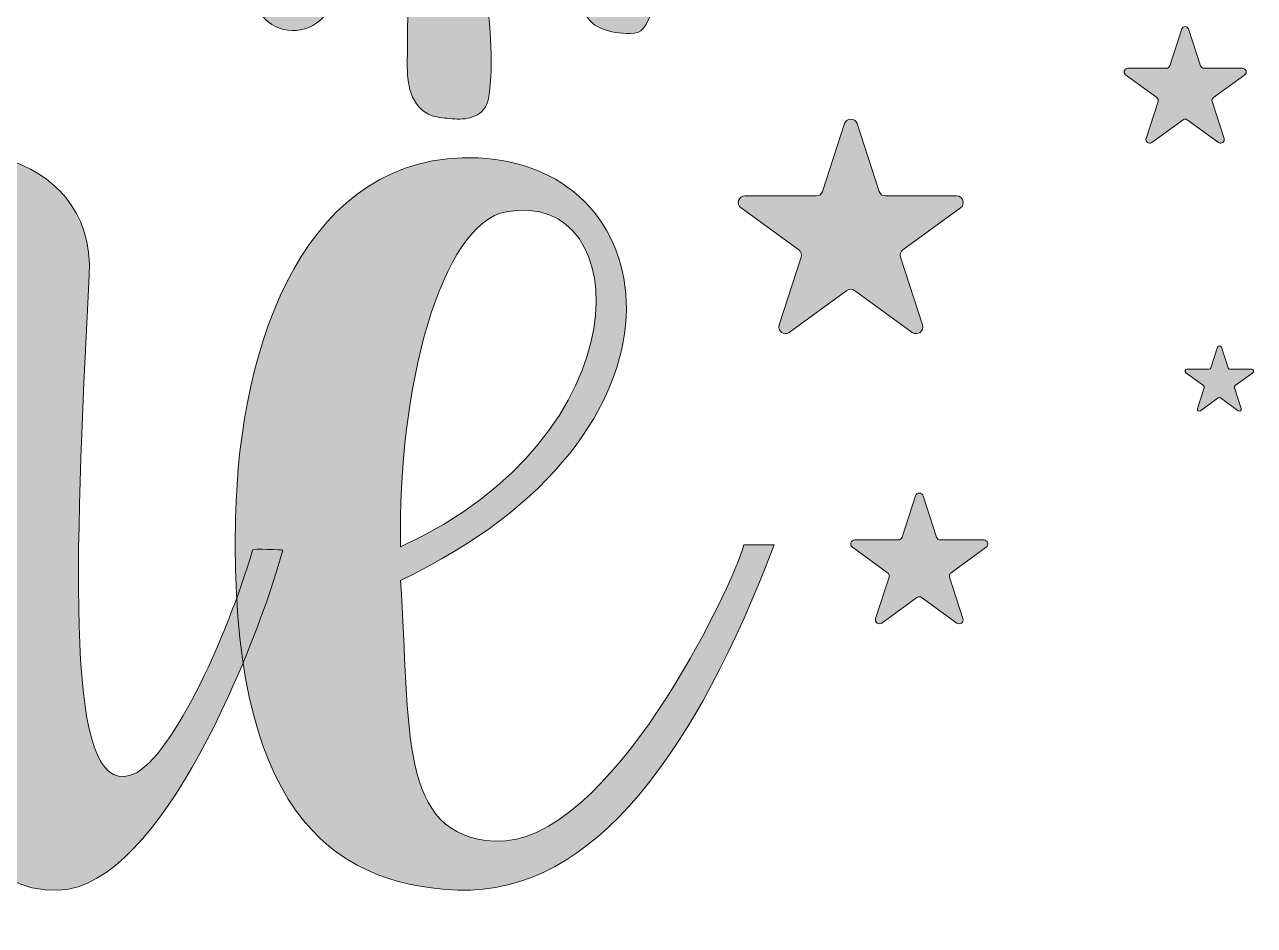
# Model space of a CAD drawing. Header units: inches. Extents: x 96 to 933, y -888 to -193.
# Drawn here: x 641.6 to 888.2, y -844.7 to -664.1 of the extents above; entities that cross this region are included whole.
import ezdxf

# ---------------------------------------------------------------- set-up
doc = ezdxf.new("R2010")
doc.units = ezdxf.units.IN
doc.header["$MEASUREMENT"] = 0
doc.layers.add('Layer 1', color=7, linetype='Continuous')

# ---------------------------------------------------------------- blocks, each defined once
blk = doc.blocks.new('block 5')
at = {"layer": 'Layer 1', "true_color": 0x2a4f7b}
h = blk.add_hatch(color=167, dxfattribs=at)
h.dxf.hatch_style = 2
edge = h.paths.add_edge_path()
edge.add_spline(control_points=[(586.71, -703.63), (586.03, -735.36), (587.38, -713.42), (585.7, -781.6), (589.75, -757.3), (597.51, -709.37), (612.02, -694.85), (622.15, -684.73), (655.91, -688.1), (654.56, -714.43), (651.52, -773.84), (649.83, -818.4), (662.66, -814.68), (670.42, -812.66), (682.24, -787), (687.3, -769.45), (687.3, -769.11), (693.38, -769.45), (693.38, -769.45), (688.31, -788.02), (669.07, -836.96), (648.48, -837.64), (617.76, -838.99), (618.1, -777.89), (622.49, -710.38), (623.16, -700.59), (611.01, -698.23), (602.57, -731.65), (592.45, -769.11), (591.77, -796.46), (584.01, -831.22), (584.01, -831.22), (584.01, -831.56), (584.01, -831.56), (583.67, -844.73), (552.95, -832.91), (552.28, -825.49), (552.95, -804.56), (550.93, -713.08), (552.28, -690.8), (552.62, -684.73), (587.04, -691.14), (586.71, -703.63)], knot_values=[0, 0, 0, 0, 1, 1, 1, 2, 2, 2, 3, 3, 3, 4, 4, 4, 5, 5, 5, 6, 6, 6, 7, 7, 7, 8, 8, 8, 9, 9, 9, 10, 10, 10, 11, 11, 11, 12, 12, 12, 13, 13, 13, 14, 14, 14, 14], degree=3, periodic=1)
h = blk.add_hatch(color=167, dxfattribs=at)
h.dxf.hatch_style = 2
edge = h.paths.add_edge_path()
edge.add_spline(control_points=[(785.86, -768.44), (785.86, -768.44), (791.94, -768.44), (791.94, -768.44), (776.41, -808.95), (756.16, -838.65), (728.47, -837.64), (702.48, -836.63), (682.57, -820.76), (683.92, -763.04), (684.59, -727.6), (698.1, -689.45), (732.53, -690.8), (770.67, -692.49), (778.77, -746.16), (717, -775.53), (719.02, -805.23), (716.32, -826.84), (735.9, -827.85), (758.85, -828.86), (783.5, -776.88), (785.86, -768.44)], knot_values=[0, 0, 0, 0, 1, 1, 1, 2, 2, 2, 3, 3, 3, 4, 4, 4, 5, 5, 5, 6, 6, 6, 7, 7, 7, 7], degree=3, periodic=1)
edge = h.paths.add_edge_path()
edge.add_spline(control_points=[(717, -768.78), (765.94, -746.5), (764.26, -696.88), (738.27, -701.6), (725.1, -703.97), (716.32, -737.05), (717, -768.78)], knot_values=[0, 0, 0, 0, 1, 1, 1, 2, 2, 2, 2], degree=3, periodic=1)
at = {"layer": 'Layer 1', "lineweight": 0}
for points, knots in [([(586.71, -703.63), (586.03, -735.36), (587.38, -713.42), (585.7, -781.6), (589.75, -757.3), (597.51, -709.37), (612.02, -694.85), (622.15, -684.73), (655.91, -688.1), (654.56, -714.43), (651.52, -773.84), (649.83, -818.4), (662.66, -814.68), (670.42, -812.66), (682.24, -787), (687.3, -769.45), (687.3, -769.11), (693.38, -769.45), (693.38, -769.45), (688.31, -788.02), (669.07, -836.96), (648.48, -837.64), (617.76, -838.99), (618.1, -777.89), (622.49, -710.38), (623.16, -700.59), (611.01, -698.23), (602.57, -731.65), (592.45, -769.11), (591.77, -796.46), (584.01, -831.22), (584.01, -831.22), (584.01, -831.56), (584.01, -831.56), (583.67, -844.73), (552.95, -832.91), (552.28, -825.49), (552.95, -804.56), (550.93, -713.08), (552.28, -690.8), (552.62, -684.73), (587.04, -691.14), (586.71, -703.63)], [0, 0, 0, 0, 1, 1, 1, 2, 2, 2, 3, 3, 3, 4, 4, 4, 5, 5, 5, 6, 6, 6, 7, 7, 7, 8, 8, 8, 9, 9, 9, 10, 10, 10, 11, 11, 11, 12, 12, 12, 13, 13, 13, 14, 14, 14, 14]), ([(785.86, -768.44), (785.86, -768.44), (791.94, -768.44), (791.94, -768.44), (776.41, -808.95), (756.16, -838.65), (728.47, -837.64), (702.48, -836.63), (682.57, -820.76), (683.92, -763.04), (684.59, -727.6), (698.1, -689.45), (732.53, -690.8), (770.67, -692.49), (778.77, -746.16), (717, -775.53), (719.02, -805.23), (716.32, -826.84), (735.9, -827.85), (758.85, -828.86), (783.5, -776.88), (785.86, -768.44)], [0, 0, 0, 0, 1, 1, 1, 2, 2, 2, 3, 3, 3, 4, 4, 4, 5, 5, 5, 6, 6, 6, 7, 7, 7, 7]), ([(717, -768.78), (765.94, -746.5), (764.26, -696.88), (738.27, -701.6), (725.1, -703.97), (716.32, -737.05), (717, -768.78)], [0, 0, 0, 0, 1, 1, 1, 2, 2, 2, 2])]:
    blk.add_open_spline(points, degree=3, knots=knots, dxfattribs=at)
blk = doc.blocks.new('block 8')
at = {"layer": 'Layer 1', "true_color": 0xffc000}
h = blk.add_hatch(color=40, dxfattribs=at)
h.dxf.hatch_style = 2
edge = h.paths.add_edge_path()
edge.add_spline(control_points=[(810.17, -613.12), (811.87, -614.32), (813.59, -615.54), (815.53, -616.29), (817.48, -617.03), (819.7, -617.28), (821.63, -616.5), (824.74, -615.25), (826.36, -611.66), (826.45, -608.31), (826.47, -607.26), (826.37, -606.17), (825.89, -605.24), (825.32, -604.13), (824.28, -603.34), (823.26, -602.64), (820, -600.39), (816.52, -598.48), (812.97, -596.74), (809.05, -594.83), (804.96, -593.1), (800.64, -592.53), (798.95, -592.31), (797.24, -592.26), (795.54, -592.22), (790.08, -592.08), (784.57, -591.95), (779.2, -592.94), (776.24, -593.48), (773.35, -594.37), (770.52, -595.39), (765.24, -597.29), (759.97, -599.81), (756.37, -604.11), (764.13, -599.59), (773.26, -596.87), (782.13, -598.28), (783.89, -598.55), (785.62, -598.99), (787.34, -599.45), (791.66, -600.6), (796.17, -601.97), (799.77, -604.73), (801.24, -605.85), (802.13, -607.38), (803.63, -608.48), (805.79, -610.06), (808, -611.57), (810.17, -613.12)], knot_values=[0, 0, 0, 0, 1, 1, 1, 2, 2, 2, 3, 3, 3, 4, 4, 4, 5, 5, 5, 6, 6, 6, 7, 7, 7, 8, 8, 8, 9, 9, 9, 10, 10, 10, 11, 11, 11, 12, 12, 12, 13, 13, 13, 14, 14, 14, 15, 15, 15, 16, 16, 16, 16], degree=3, periodic=1)
h = blk.add_hatch(color=40, dxfattribs=at)
h.dxf.hatch_style = 2
edge = h.paths.add_edge_path()
edge.add_spline(control_points=[(714.31, -610.36), (711.68, -609.84), (708.99, -609.77), (706.33, -609.71), (704.73, -609.67), (703.14, -609.64), (701.54, -609.6), (700.09, -609.57), (698.63, -609.54), (697.19, -609.74), (696.64, -609.82), (696.1, -609.93), (695.56, -610.04), (691.33, -610.91), (686.94, -611.54), (682.82, -612.83), (678.96, -614.05), (675.11, -615.37), (671.47, -617.14), (670.15, -617.78), (668.87, -618.47), (667.63, -619.25), (662.27, -622.61), (657.47, -628.55), (654.61, -634.12), (653.44, -636.39), (652.51, -638.88), (652.61, -641.43), (652.71, -644.23), (654.16, -646.99), (656.52, -648.49), (658.88, -650), (662.11, -650.1), (664.46, -648.58), (666.1, -647.51), (667.19, -645.81), (668.24, -644.16), (671.11, -639.63), (673.98, -635.1), (676.84, -630.57), (678.09, -628.61), (679.34, -626.63), (680.92, -624.93), (685.37, -620.1), (691.89, -617.89), (698.13, -615.86), (700.44, -615.11), (702.76, -614.35), (705.16, -614.01), (707.09, -613.74), (709.05, -613.74), (711, -613.75), (714.91, -613.75), (718.83, -613.84), (722.74, -613.76), (722.43, -613.43), (721.87, -613.35), (721.47, -613.18), (719.08, -612.13), (716.99, -610.9), (714.31, -610.36)], knot_values=[0, 0, 0, 0, 1, 1, 1, 2, 2, 2, 3, 3, 3, 4, 4, 4, 5, 5, 5, 6, 6, 6, 7, 7, 7, 8, 8, 8, 9, 9, 9, 10, 10, 10, 11, 11, 11, 12, 12, 12, 13, 13, 13, 14, 14, 14, 15, 15, 15, 16, 16, 16, 17, 17, 17, 18, 18, 18, 19, 19, 19, 20, 20, 20, 20], degree=3, periodic=1)
h = blk.add_hatch(color=40, dxfattribs=at)
h.dxf.hatch_style = 2
edge = h.paths.add_edge_path()
edge.add_spline(control_points=[(774.87, -612.16), (777.01, -612.52), (779.17, -612.63), (781.3, -613.38), (783.83, -614.26), (786.2, -615.55), (788.44, -617.01), (792.54, -619.67), (796.26, -622.88), (800.41, -625.46), (801.13, -625.9), (801.87, -626.33), (802.53, -626.87), (803.2, -627.42), (803.78, -628.07), (804.37, -628.7), (808.93, -633.61), (816.61, -638.19), (816.86, -645.67), (816.94, -647.78), (816.28, -649.91), (815.04, -651.61), (813.81, -653.29), (811.82, -654.6), (809.76, -654.32), (808.07, -654.09), (806.7, -652.86), (805.46, -651.69), (803.18, -649.53), (800.92, -647.33), (799.12, -644.76), (798.29, -643.58), (797.57, -642.32), (796.71, -641.15), (795.26, -639.15), (793.46, -637.44), (791.67, -635.73), (790.16, -634.29), (788.65, -632.85), (787.07, -631.49), (776.95, -622.72), (764.06, -617.19), (750.73, -615.89), (749.17, -615.73), (741.12, -615.76), (740.94, -613.55), (740.78, -611.56), (746.27, -610.56), (747.54, -610.42), (751.43, -609.95), (755.46, -610.26), (759.36, -610.46), (763.4, -610.67), (767.43, -611.04), (771.44, -611.56), (772.15, -611.65), (772.86, -611.75), (773.55, -611.91), (773.99, -612.01), (774.43, -612.09), (774.87, -612.16)], knot_values=[0, 0, 0, 0, 1, 1, 1, 2, 2, 2, 3, 3, 3, 4, 4, 4, 5, 5, 5, 6, 6, 6, 7, 7, 7, 8, 8, 8, 9, 9, 9, 10, 10, 10, 11, 11, 11, 12, 12, 12, 13, 13, 13, 14, 14, 14, 15, 15, 15, 16, 16, 16, 17, 17, 17, 18, 18, 18, 19, 19, 19, 20, 20, 20, 20], degree=3, periodic=1)
h = blk.add_hatch(color=40, dxfattribs=at)
h.dxf.hatch_style = 2
edge = h.paths.add_edge_path()
edge.add_spline(control_points=[(703.29, -631.54), (702.45, -632.23), (701.61, -632.92), (700.89, -633.74), (699.93, -634.83), (699.22, -636.11), (698.27, -637.22), (697.15, -638.52), (695.74, -639.54), (694.58, -640.81), (693.1, -642.44), (692.09, -644.43), (691.1, -646.4), (689.21, -650.2), (687.62, -654.11), (687.83, -658.42), (687.85, -658.82), (687.88, -659.23), (687.96, -659.63), (688.05, -660.03), (688.19, -660.43), (688.36, -660.81), (690.37, -665.33), (696.24, -666.65), (700.18, -663.76), (703.28, -661.5), (704.21, -657.37), (705.07, -653.63), (706.32, -648.12), (707.86, -642.67), (709.69, -637.33), (710.68, -634.43), (711.78, -631.53), (713.55, -629.04), (714.13, -628.22), (714.78, -627.45), (715.39, -626.66), (716.65, -625), (717.94, -623.18), (718.86, -621.31), (717.69, -621.55), (716.55, -622.51), (715.47, -623.03), (713.98, -623.76), (712.55, -624.6), (711.16, -625.52), (708.4, -627.34), (705.84, -629.44), (703.29, -631.54)], knot_values=[0, 0, 0, 0, 1, 1, 1, 2, 2, 2, 3, 3, 3, 4, 4, 4, 5, 5, 5, 6, 6, 6, 7, 7, 7, 8, 8, 8, 9, 9, 9, 10, 10, 10, 11, 11, 11, 12, 12, 12, 13, 13, 13, 14, 14, 14, 15, 15, 15, 16, 16, 16, 16], degree=3, periodic=1)
h = blk.add_hatch(color=40, dxfattribs=at)
h.dxf.hatch_style = 2
edge = h.paths.add_edge_path()
edge.add_spline(control_points=[(722.86, -641.47), (722.27, -644.3), (721.78, -647.16), (720.88, -649.91), (720.4, -651.35), (719.82, -652.75), (719.41, -654.2), (718.47, -657.48), (718.44, -660.93), (718.41, -664.33), (718.39, -666.56), (718.37, -668.78), (718.35, -671.01), (718.34, -673.07), (718.32, -675.16), (718.87, -677.15), (719.42, -679.14), (720.61, -681.05), (722.44, -681.98), (723.63, -682.59), (724.98, -682.75), (726.31, -682.88), (727.68, -683.02), (729.08, -683.14), (730.44, -682.88), (731.8, -682.62), (733.14, -681.94), (733.89, -680.79), (734.5, -679.86), (734.69, -678.72), (734.82, -677.61), (735.76, -669.57), (734.63, -661.44), (733.51, -653.42), (732.55, -646.63), (731.6, -639.84), (730.64, -633.05), (730.4, -631.34), (730.16, -629.63), (729.92, -627.92), (729.8, -627.07), (729.82, -623.71), (729.1, -623.27), (727.78, -622.45), (726.05, -629.37), (725.69, -630.53), (724.57, -634.13), (723.62, -637.78), (722.86, -641.47)], knot_values=[0, 0, 0, 0, 1, 1, 1, 2, 2, 2, 3, 3, 3, 4, 4, 4, 5, 5, 5, 6, 6, 6, 7, 7, 7, 8, 8, 8, 9, 9, 9, 10, 10, 10, 11, 11, 11, 12, 12, 12, 13, 13, 13, 14, 14, 14, 15, 15, 15, 16, 16, 16, 16], degree=3, periodic=1)
h = blk.add_hatch(color=40, dxfattribs=at)
h.dxf.hatch_style = 2
edge = h.paths.add_edge_path()
edge.add_spline(control_points=[(757.93, -635.23), (759, -636.44), (759.98, -637.73), (760.93, -639.04), (763.01, -641.91), (764.95, -644.91), (766.48, -648.11), (766.85, -648.89), (767.22, -649.69), (767.51, -650.5), (767.78, -651.23), (767.7, -651.85), (767.76, -652.61), (767.92, -654.55), (768.11, -656.48), (767.94, -658.42), (767.74, -660.71), (767.07, -663.01), (765.67, -664.84), (764.52, -666.36), (761.8, -665.87), (760.12, -665.64), (758.17, -665.38), (756.2, -664.71), (754.88, -663.17), (752.64, -660.56), (753.11, -656.69), (753.13, -653.24), (753.15, -650.88), (752.89, -648.52), (752.33, -646.23), (752.13, -645.38), (751.88, -644.54), (751.61, -643.71), (749.79, -638), (747.09, -632.58), (743.66, -627.68), (742.97, -626.7), (741.22, -625.19), (740.93, -624.08), (740.48, -622.39), (741.59, -622.99), (742.63, -623.59), (745.26, -625.12), (747.87, -626.73), (750.34, -628.5), (753.1, -630.48), (755.7, -632.68), (757.93, -635.23)], knot_values=[0, 0, 0, 0, 1, 1, 1, 2, 2, 2, 3, 3, 3, 4, 4, 4, 5, 5, 5, 6, 6, 6, 7, 7, 7, 8, 8, 8, 9, 9, 9, 10, 10, 10, 11, 11, 11, 12, 12, 12, 13, 13, 13, 14, 14, 14, 15, 15, 15, 16, 16, 16, 16], degree=3, periodic=1)
at = {"layer": 'Layer 1', "lineweight": 0}
for points, knots in [([(810.17, -613.12), (811.87, -614.32), (813.59, -615.54), (815.53, -616.29), (817.48, -617.03), (819.7, -617.28), (821.63, -616.5), (824.74, -615.25), (826.36, -611.66), (826.45, -608.31), (826.47, -607.26), (826.37, -606.17), (825.89, -605.24), (825.32, -604.13), (824.28, -603.34), (823.26, -602.64), (820, -600.39), (816.52, -598.48), (812.97, -596.74), (809.05, -594.83), (804.96, -593.1), (800.64, -592.53), (798.95, -592.31), (797.24, -592.26), (795.54, -592.22), (790.08, -592.08), (784.57, -591.95), (779.2, -592.94), (776.24, -593.48), (773.35, -594.37), (770.52, -595.39), (765.24, -597.29), (759.97, -599.81), (756.37, -604.11), (764.13, -599.59), (773.26, -596.87), (782.13, -598.28), (783.89, -598.55), (785.62, -598.99), (787.34, -599.45), (791.66, -600.6), (796.17, -601.97), (799.77, -604.73), (801.24, -605.85), (802.13, -607.38), (803.63, -608.48), (805.79, -610.06), (808, -611.57), (810.17, -613.12)], [0, 0, 0, 0, 1, 1, 1, 2, 2, 2, 3, 3, 3, 4, 4, 4, 5, 5, 5, 6, 6, 6, 7, 7, 7, 8, 8, 8, 9, 9, 9, 10, 10, 10, 11, 11, 11, 12, 12, 12, 13, 13, 13, 14, 14, 14, 15, 15, 15, 16, 16, 16, 16]), ([(714.31, -610.36), (711.68, -609.84), (708.99, -609.77), (706.33, -609.71), (704.73, -609.67), (703.14, -609.64), (701.54, -609.6), (700.09, -609.57), (698.63, -609.54), (697.19, -609.74), (696.64, -609.82), (696.1, -609.93), (695.56, -610.04), (691.33, -610.91), (686.94, -611.54), (682.82, -612.83), (678.96, -614.05), (675.11, -615.37), (671.47, -617.14), (670.15, -617.78), (668.87, -618.47), (667.63, -619.25), (662.27, -622.61), (657.47, -628.55), (654.61, -634.12), (653.44, -636.39), (652.51, -638.88), (652.61, -641.43), (652.71, -644.23), (654.16, -646.99), (656.52, -648.49), (658.88, -650), (662.11, -650.1), (664.46, -648.58), (666.1, -647.51), (667.19, -645.81), (668.24, -644.16), (671.11, -639.63), (673.98, -635.1), (676.84, -630.57), (678.09, -628.61), (679.34, -626.63), (680.92, -624.93), (685.37, -620.1), (691.89, -617.89), (698.13, -615.86), (700.44, -615.11), (702.76, -614.35), (705.16, -614.01), (707.09, -613.74), (709.05, -613.74), (711, -613.75), (714.91, -613.75), (718.83, -613.84), (722.74, -613.76), (722.43, -613.43), (721.87, -613.35), (721.47, -613.18), (719.08, -612.13), (716.99, -610.9), (714.31, -610.36)], [0, 0, 0, 0, 1, 1, 1, 2, 2, 2, 3, 3, 3, 4, 4, 4, 5, 5, 5, 6, 6, 6, 7, 7, 7, 8, 8, 8, 9, 9, 9, 10, 10, 10, 11, 11, 11, 12, 12, 12, 13, 13, 13, 14, 14, 14, 15, 15, 15, 16, 16, 16, 17, 17, 17, 18, 18, 18, 19, 19, 19, 20, 20, 20, 20]), ([(774.87, -612.16), (777.01, -612.52), (779.17, -612.63), (781.3, -613.38), (783.83, -614.26), (786.2, -615.55), (788.44, -617.01), (792.54, -619.67), (796.26, -622.88), (800.41, -625.46), (801.13, -625.9), (801.87, -626.33), (802.53, -626.87), (803.2, -627.42), (803.78, -628.07), (804.37, -628.7), (808.93, -633.61), (816.61, -638.19), (816.86, -645.67), (816.94, -647.78), (816.28, -649.91), (815.04, -651.61), (813.81, -653.29), (811.82, -654.6), (809.76, -654.32), (808.07, -654.09), (806.7, -652.86), (805.46, -651.69), (803.18, -649.53), (800.92, -647.33), (799.12, -644.76), (798.29, -643.58), (797.57, -642.32), (796.71, -641.15), (795.26, -639.15), (793.46, -637.44), (791.67, -635.73), (790.16, -634.29), (788.65, -632.85), (787.07, -631.49), (776.95, -622.72), (764.06, -617.19), (750.73, -615.89), (749.17, -615.73), (741.12, -615.76), (740.94, -613.55), (740.78, -611.56), (746.27, -610.56), (747.54, -610.42), (751.43, -609.95), (755.46, -610.26), (759.36, -610.46), (763.4, -610.67), (767.43, -611.04), (771.44, -611.56), (772.15, -611.65), (772.86, -611.75), (773.55, -611.91), (773.99, -612.01), (774.43, -612.09), (774.87, -612.16)], [0, 0, 0, 0, 1, 1, 1, 2, 2, 2, 3, 3, 3, 4, 4, 4, 5, 5, 5, 6, 6, 6, 7, 7, 7, 8, 8, 8, 9, 9, 9, 10, 10, 10, 11, 11, 11, 12, 12, 12, 13, 13, 13, 14, 14, 14, 15, 15, 15, 16, 16, 16, 17, 17, 17, 18, 18, 18, 19, 19, 19, 20, 20, 20, 20]), ([(703.29, -631.54), (702.45, -632.23), (701.61, -632.92), (700.89, -633.74), (699.93, -634.83), (699.22, -636.11), (698.27, -637.22), (697.15, -638.52), (695.74, -639.54), (694.58, -640.81), (693.1, -642.44), (692.09, -644.43), (691.1, -646.4), (689.21, -650.2), (687.62, -654.11), (687.83, -658.42), (687.85, -658.82), (687.88, -659.23), (687.96, -659.63), (688.05, -660.03), (688.19, -660.43), (688.36, -660.81), (690.37, -665.33), (696.24, -666.65), (700.18, -663.76), (703.28, -661.5), (704.21, -657.37), (705.07, -653.63), (706.32, -648.12), (707.86, -642.67), (709.69, -637.33), (710.68, -634.43), (711.78, -631.53), (713.55, -629.04), (714.13, -628.22), (714.78, -627.45), (715.39, -626.66), (716.65, -625), (717.94, -623.18), (718.86, -621.31), (717.69, -621.55), (716.55, -622.51), (715.47, -623.03), (713.98, -623.76), (712.55, -624.6), (711.16, -625.52), (708.4, -627.34), (705.84, -629.44), (703.29, -631.54)], [0, 0, 0, 0, 1, 1, 1, 2, 2, 2, 3, 3, 3, 4, 4, 4, 5, 5, 5, 6, 6, 6, 7, 7, 7, 8, 8, 8, 9, 9, 9, 10, 10, 10, 11, 11, 11, 12, 12, 12, 13, 13, 13, 14, 14, 14, 15, 15, 15, 16, 16, 16, 16]), ([(722.86, -641.47), (722.27, -644.3), (721.78, -647.16), (720.88, -649.91), (720.4, -651.35), (719.82, -652.75), (719.41, -654.2), (718.47, -657.48), (718.44, -660.93), (718.41, -664.33), (718.39, -666.56), (718.37, -668.78), (718.35, -671.01), (718.34, -673.07), (718.32, -675.16), (718.87, -677.15), (719.42, -679.14), (720.61, -681.05), (722.44, -681.98), (723.63, -682.59), (724.98, -682.75), (726.31, -682.88), (727.68, -683.02), (729.08, -683.14), (730.44, -682.88), (731.8, -682.62), (733.14, -681.94), (733.89, -680.79), (734.5, -679.86), (734.69, -678.72), (734.82, -677.61), (735.76, -669.57), (734.63, -661.44), (733.51, -653.42), (732.55, -646.63), (731.6, -639.84), (730.64, -633.05), (730.4, -631.34), (730.16, -629.63), (729.92, -627.92), (729.8, -627.07), (729.82, -623.71), (729.1, -623.27), (727.78, -622.45), (726.05, -629.37), (725.69, -630.53), (724.57, -634.13), (723.62, -637.78), (722.86, -641.47)], [0, 0, 0, 0, 1, 1, 1, 2, 2, 2, 3, 3, 3, 4, 4, 4, 5, 5, 5, 6, 6, 6, 7, 7, 7, 8, 8, 8, 9, 9, 9, 10, 10, 10, 11, 11, 11, 12, 12, 12, 13, 13, 13, 14, 14, 14, 15, 15, 15, 16, 16, 16, 16]), ([(757.93, -635.23), (759, -636.44), (759.98, -637.73), (760.93, -639.04), (763.01, -641.91), (764.95, -644.91), (766.48, -648.11), (766.85, -648.89), (767.22, -649.69), (767.51, -650.5), (767.78, -651.23), (767.7, -651.85), (767.76, -652.61), (767.92, -654.55), (768.11, -656.48), (767.94, -658.42), (767.74, -660.71), (767.07, -663.01), (765.67, -664.84), (764.52, -666.36), (761.8, -665.87), (760.12, -665.64), (758.17, -665.38), (756.2, -664.71), (754.88, -663.17), (752.64, -660.56), (753.11, -656.69), (753.13, -653.24), (753.15, -650.88), (752.89, -648.52), (752.33, -646.23), (752.13, -645.38), (751.88, -644.54), (751.61, -643.71), (749.79, -638), (747.09, -632.58), (743.66, -627.68), (742.97, -626.7), (741.22, -625.19), (740.93, -624.08), (740.48, -622.39), (741.59, -622.99), (742.63, -623.59), (745.26, -625.12), (747.87, -626.73), (750.34, -628.5), (753.1, -630.48), (755.7, -632.68), (757.93, -635.23)], [0, 0, 0, 0, 1, 1, 1, 2, 2, 2, 3, 3, 3, 4, 4, 4, 5, 5, 5, 6, 6, 6, 7, 7, 7, 8, 8, 8, 9, 9, 9, 10, 10, 10, 11, 11, 11, 12, 12, 12, 13, 13, 13, 14, 14, 14, 15, 15, 15, 16, 16, 16, 16])]:
    blk.add_open_spline(points, degree=3, knots=knots, dxfattribs=at)
blk = doc.blocks.new('block 6')
at = {"layer": 'Layer 1'}
blk.add_blockref('block 8', (0, 0), dxfattribs=at)
blk = doc.blocks.new('block 2')
at = {"layer": 'Layer 1', "true_color": 0xce432c}
h = blk.add_hatch(color=22, dxfattribs=at)
h.dxf.hatch_style = 2
edge = h.paths.add_edge_path()
edge.add_spline(control_points=[(875.03, -664.96), (875.03, -664.96), (877.43, -672.35), (877.43, -672.35), (877.52, -672.65), (877.8, -672.85), (878.11, -672.85), (878.11, -672.85), (885.88, -672.85), (885.88, -672.85), (886.58, -672.85), (886.87, -673.74), (886.3, -674.15), (886.3, -674.15), (880.02, -678.72), (880.02, -678.72), (879.77, -678.9), (879.66, -679.23), (879.76, -679.52), (879.76, -679.52), (882.16, -686.91), (882.16, -686.91), (882.37, -687.57), (881.61, -688.13), (881.05, -687.72), (881.05, -687.72), (874.76, -683.15), (874.76, -683.15), (874.51, -682.97), (874.17, -682.97), (873.92, -683.15), (873.92, -683.15), (867.63, -687.72), (867.63, -687.72), (867.07, -688.13), (866.31, -687.57), (866.52, -686.91), (866.52, -686.91), (868.92, -679.52), (868.92, -679.52), (869.02, -679.23), (868.91, -678.9), (868.66, -678.72), (868.66, -678.72), (862.38, -674.15), (862.38, -674.15), (861.81, -673.74), (862.1, -672.85), (862.8, -672.85), (862.8, -672.85), (870.57, -672.85), (870.57, -672.85), (870.88, -672.85), (871.16, -672.65), (871.25, -672.35), (871.25, -672.35), (873.65, -664.96), (873.65, -664.96), (873.87, -664.3), (874.81, -664.3), (875.03, -664.96)], knot_values=[0, 0, 0, 0, 1, 1, 1, 2, 2, 2, 3, 3, 3, 4, 4, 4, 5, 5, 5, 6, 6, 6, 7, 7, 7, 8, 8, 8, 9, 9, 9, 10, 10, 10, 11, 11, 11, 12, 12, 12, 13, 13, 13, 14, 14, 14, 15, 15, 15, 16, 16, 16, 17, 17, 17, 18, 18, 18, 19, 19, 19, 20, 20, 20, 20], degree=3, periodic=1)
h = blk.add_hatch(color=22, dxfattribs=at)
h.dxf.hatch_style = 2
edge = h.paths.add_edge_path()
edge.add_spline(control_points=[(808.54, -683.95), (808.54, -683.95), (812.96, -697.53), (812.96, -697.53), (813.14, -698.08), (813.65, -698.45), (814.22, -698.45), (814.22, -698.45), (828.51, -698.45), (828.51, -698.45), (829.79, -698.45), (830.33, -700.1), (829.29, -700.85), (829.29, -700.85), (817.73, -709.25), (817.73, -709.25), (817.26, -709.59), (817.07, -710.18), (817.25, -710.73), (817.25, -710.73), (821.66, -724.32), (821.66, -724.32), (822.06, -725.54), (820.66, -726.56), (819.62, -725.8), (819.62, -725.8), (808.06, -717.4), (808.06, -717.4), (807.6, -717.07), (806.97, -717.07), (806.5, -717.4), (806.5, -717.4), (794.95, -725.8), (794.95, -725.8), (793.91, -726.56), (792.51, -725.54), (792.9, -724.32), (792.9, -724.32), (797.32, -710.73), (797.32, -710.73), (797.5, -710.18), (797.3, -709.59), (796.84, -709.25), (796.84, -709.25), (785.28, -700.85), (785.28, -700.85), (784.24, -700.1), (784.77, -698.45), (786.06, -698.45), (786.06, -698.45), (800.34, -698.45), (800.34, -698.45), (800.92, -698.45), (801.43, -698.08), (801.61, -697.53), (801.61, -697.53), (806.02, -683.95), (806.02, -683.95), (806.42, -682.73), (808.15, -682.73), (808.54, -683.95)], knot_values=[0, 0, 0, 0, 1, 1, 1, 2, 2, 2, 3, 3, 3, 4, 4, 4, 5, 5, 5, 6, 6, 6, 7, 7, 7, 8, 8, 8, 9, 9, 9, 10, 10, 10, 11, 11, 11, 12, 12, 12, 13, 13, 13, 14, 14, 14, 15, 15, 15, 16, 16, 16, 17, 17, 17, 18, 18, 18, 19, 19, 19, 20, 20, 20, 20], degree=3, periodic=1)
h = blk.add_hatch(color=22, dxfattribs=at)
h.dxf.hatch_style = 2
edge = h.paths.add_edge_path()
edge.add_spline(control_points=[(881.6, -728.76), (881.6, -728.76), (882.94, -732.9), (882.94, -732.9), (882.99, -733.06), (883.15, -733.18), (883.32, -733.18), (883.32, -733.18), (887.68, -733.18), (887.68, -733.18), (888.07, -733.18), (888.23, -733.68), (887.91, -733.91), (887.91, -733.91), (884.39, -736.46), (884.39, -736.46), (884.25, -736.57), (884.19, -736.75), (884.25, -736.92), (884.25, -736.92), (885.59, -741.05), (885.59, -741.05), (885.71, -741.43), (885.29, -741.74), (884.97, -741.51), (884.97, -741.51), (881.45, -738.95), (881.45, -738.95), (881.31, -738.85), (881.11, -738.85), (880.97, -738.95), (880.97, -738.95), (877.45, -741.51), (877.45, -741.51), (877.14, -741.74), (876.71, -741.43), (876.83, -741.05), (876.83, -741.05), (878.18, -736.92), (878.18, -736.92), (878.23, -736.75), (878.17, -736.57), (878.03, -736.46), (878.03, -736.46), (874.51, -733.91), (874.51, -733.91), (874.19, -733.68), (874.35, -733.18), (874.75, -733.18), (874.75, -733.18), (879.1, -733.18), (879.1, -733.18), (879.27, -733.18), (879.43, -733.06), (879.48, -732.9), (879.48, -732.9), (880.83, -728.76), (880.83, -728.76), (880.95, -728.38), (881.47, -728.38), (881.6, -728.76)], knot_values=[0, 0, 0, 0, 1, 1, 1, 2, 2, 2, 3, 3, 3, 4, 4, 4, 5, 5, 5, 6, 6, 6, 7, 7, 7, 8, 8, 8, 9, 9, 9, 10, 10, 10, 11, 11, 11, 12, 12, 12, 13, 13, 13, 14, 14, 14, 15, 15, 15, 16, 16, 16, 17, 17, 17, 18, 18, 18, 19, 19, 19, 20, 20, 20, 20], degree=3, periodic=1)
h = blk.add_hatch(color=22, dxfattribs=at)
h.dxf.hatch_style = 2
edge = h.paths.add_edge_path()
edge.add_spline(control_points=[(821.79, -758.59), (821.79, -758.59), (824.48, -766.87), (824.48, -766.87), (824.59, -767.2), (824.9, -767.43), (825.25, -767.43), (825.25, -767.43), (833.95, -767.43), (833.95, -767.43), (834.74, -767.43), (835.06, -768.43), (834.43, -768.89), (834.43, -768.89), (827.39, -774.01), (827.39, -774.01), (827.1, -774.21), (826.99, -774.58), (827.09, -774.91), (827.09, -774.91), (829.78, -783.19), (829.78, -783.19), (830.03, -783.93), (829.17, -784.55), (828.54, -784.09), (828.54, -784.09), (821.5, -778.98), (821.5, -778.98), (821.22, -778.77), (820.83, -778.77), (820.55, -778.98), (820.55, -778.98), (813.51, -784.09), (813.51, -784.09), (812.87, -784.55), (812.02, -783.93), (812.26, -783.19), (812.26, -783.19), (814.95, -774.91), (814.95, -774.91), (815.06, -774.58), (814.94, -774.21), (814.66, -774.01), (814.66, -774.01), (807.62, -768.89), (807.62, -768.89), (806.98, -768.43), (807.31, -767.43), (808.09, -767.43), (808.09, -767.43), (816.8, -767.43), (816.8, -767.43), (817.15, -767.43), (817.46, -767.2), (817.57, -766.87), (817.57, -766.87), (820.25, -758.59), (820.25, -758.59), (820.5, -757.85), (821.55, -757.85), (821.79, -758.59)], knot_values=[0, 0, 0, 0, 1, 1, 1, 2, 2, 2, 3, 3, 3, 4, 4, 4, 5, 5, 5, 6, 6, 6, 7, 7, 7, 8, 8, 8, 9, 9, 9, 10, 10, 10, 11, 11, 11, 12, 12, 12, 13, 13, 13, 14, 14, 14, 15, 15, 15, 16, 16, 16, 17, 17, 17, 18, 18, 18, 19, 19, 19, 20, 20, 20, 20], degree=3, periodic=1)
at = {"layer": 'Layer 1', "lineweight": 0}
for points in [[(875.03, -664.96), (875.03, -664.96), (877.43, -672.35), (877.43, -672.35), (877.52, -672.65), (877.8, -672.85), (878.11, -672.85), (878.11, -672.85), (885.88, -672.85), (885.88, -672.85), (886.58, -672.85), (886.87, -673.74), (886.3, -674.15), (886.3, -674.15), (880.02, -678.72), (880.02, -678.72), (879.77, -678.9), (879.66, -679.23), (879.76, -679.52), (879.76, -679.52), (882.16, -686.91), (882.16, -686.91), (882.37, -687.57), (881.61, -688.13), (881.05, -687.72), (881.05, -687.72), (874.76, -683.15), (874.76, -683.15), (874.51, -682.97), (874.17, -682.97), (873.92, -683.15), (873.92, -683.15), (867.63, -687.72), (867.63, -687.72), (867.07, -688.13), (866.31, -687.57), (866.52, -686.91), (866.52, -686.91), (868.92, -679.52), (868.92, -679.52), (869.02, -679.23), (868.91, -678.9), (868.66, -678.72), (868.66, -678.72), (862.38, -674.15), (862.38, -674.15), (861.81, -673.74), (862.1, -672.85), (862.8, -672.85), (862.8, -672.85), (870.57, -672.85), (870.57, -672.85), (870.88, -672.85), (871.16, -672.65), (871.25, -672.35), (871.25, -672.35), (873.65, -664.96), (873.65, -664.96), (873.87, -664.3), (874.81, -664.3), (875.03, -664.96)], [(808.54, -683.95), (808.54, -683.95), (812.96, -697.53), (812.96, -697.53), (813.14, -698.08), (813.65, -698.45), (814.22, -698.45), (814.22, -698.45), (828.51, -698.45), (828.51, -698.45), (829.79, -698.45), (830.33, -700.1), (829.29, -700.85), (829.29, -700.85), (817.73, -709.25), (817.73, -709.25), (817.26, -709.59), (817.07, -710.18), (817.25, -710.73), (817.25, -710.73), (821.66, -724.32), (821.66, -724.32), (822.06, -725.54), (820.66, -726.56), (819.62, -725.8), (819.62, -725.8), (808.06, -717.4), (808.06, -717.4), (807.6, -717.07), (806.97, -717.07), (806.5, -717.4), (806.5, -717.4), (794.95, -725.8), (794.95, -725.8), (793.91, -726.56), (792.51, -725.54), (792.9, -724.32), (792.9, -724.32), (797.32, -710.73), (797.32, -710.73), (797.5, -710.18), (797.3, -709.59), (796.84, -709.25), (796.84, -709.25), (785.28, -700.85), (785.28, -700.85), (784.24, -700.1), (784.77, -698.45), (786.06, -698.45), (786.06, -698.45), (800.34, -698.45), (800.34, -698.45), (800.92, -698.45), (801.43, -698.08), (801.61, -697.53), (801.61, -697.53), (806.02, -683.95), (806.02, -683.95), (806.42, -682.73), (808.15, -682.73), (808.54, -683.95)], [(881.6, -728.76), (881.6, -728.76), (882.94, -732.9), (882.94, -732.9), (882.99, -733.06), (883.15, -733.18), (883.32, -733.18), (883.32, -733.18), (887.68, -733.18), (887.68, -733.18), (888.07, -733.18), (888.23, -733.68), (887.91, -733.91), (887.91, -733.91), (884.39, -736.46), (884.39, -736.46), (884.25, -736.57), (884.19, -736.75), (884.25, -736.92), (884.25, -736.92), (885.59, -741.05), (885.59, -741.05), (885.71, -741.43), (885.29, -741.74), (884.97, -741.51), (884.97, -741.51), (881.45, -738.95), (881.45, -738.95), (881.31, -738.85), (881.11, -738.85), (880.97, -738.95), (880.97, -738.95), (877.45, -741.51), (877.45, -741.51), (877.14, -741.74), (876.71, -741.43), (876.83, -741.05), (876.83, -741.05), (878.18, -736.92), (878.18, -736.92), (878.23, -736.75), (878.17, -736.57), (878.03, -736.46), (878.03, -736.46), (874.51, -733.91), (874.51, -733.91), (874.19, -733.68), (874.35, -733.18), (874.75, -733.18), (874.75, -733.18), (879.1, -733.18), (879.1, -733.18), (879.27, -733.18), (879.43, -733.06), (879.48, -732.9), (879.48, -732.9), (880.83, -728.76), (880.83, -728.76), (880.95, -728.38), (881.47, -728.38), (881.6, -728.76)], [(821.79, -758.59), (821.79, -758.59), (824.48, -766.87), (824.48, -766.87), (824.59, -767.2), (824.9, -767.43), (825.25, -767.43), (825.25, -767.43), (833.95, -767.43), (833.95, -767.43), (834.74, -767.43), (835.06, -768.43), (834.43, -768.89), (834.43, -768.89), (827.39, -774.01), (827.39, -774.01), (827.1, -774.21), (826.99, -774.58), (827.09, -774.91), (827.09, -774.91), (829.78, -783.19), (829.78, -783.19), (830.03, -783.93), (829.17, -784.55), (828.54, -784.09), (828.54, -784.09), (821.5, -778.98), (821.5, -778.98), (821.22, -778.77), (820.83, -778.77), (820.55, -778.98), (820.55, -778.98), (813.51, -784.09), (813.51, -784.09), (812.87, -784.55), (812.02, -783.93), (812.26, -783.19), (812.26, -783.19), (814.95, -774.91), (814.95, -774.91), (815.06, -774.58), (814.94, -774.21), (814.66, -774.01), (814.66, -774.01), (807.62, -768.89), (807.62, -768.89), (806.98, -768.43), (807.31, -767.43), (808.09, -767.43), (808.09, -767.43), (816.8, -767.43), (816.8, -767.43), (817.15, -767.43), (817.46, -767.2), (817.57, -766.87), (817.57, -766.87), (820.25, -758.59), (820.25, -758.59), (820.5, -757.85), (821.55, -757.85), (821.79, -758.59)]]:
    blk.add_open_spline(points, degree=3, knots=[0, 0, 0, 0, 1, 1, 1, 2, 2, 2, 3, 3, 3, 4, 4, 4, 5, 5, 5, 6, 6, 6, 7, 7, 7, 8, 8, 8, 9, 9, 9, 10, 10, 10, 11, 11, 11, 12, 12, 12, 13, 13, 13, 14, 14, 14, 15, 15, 15, 16, 16, 16, 17, 17, 17, 18, 18, 18, 19, 19, 19, 20, 20, 20, 20], dxfattribs=at)
at = {"layer": 'Layer 1'}
for name in ['block 6', 'block 5']:
    blk.add_blockref(name, (0, 0), dxfattribs=at)

msp = doc.modelspace()

# ---------------------------------------------------------------- block references
at = {"layer": 'Layer 1'}
msp.add_blockref('block 2', (0, 0), dxfattribs=at)

doc.saveas('drawing.dxf')
